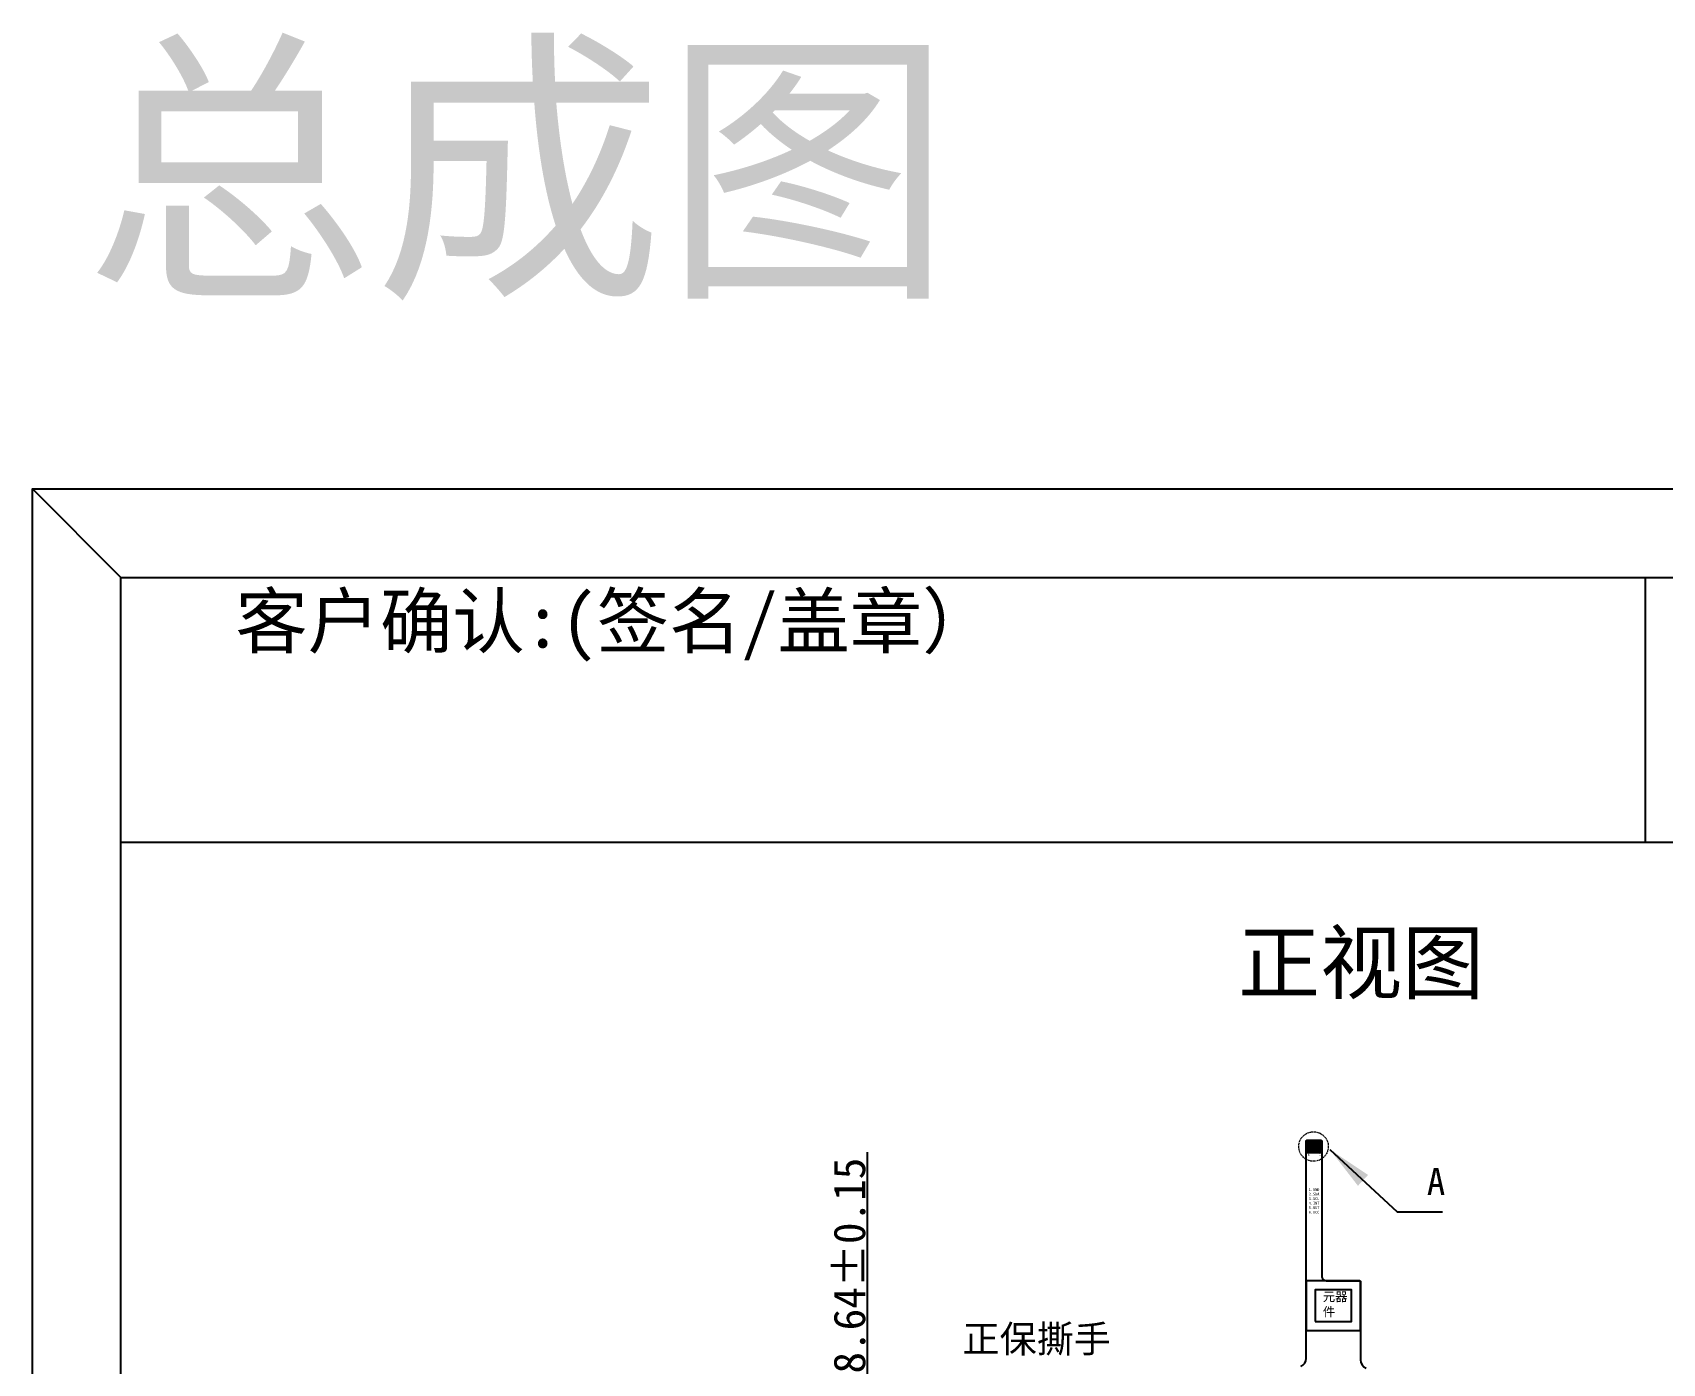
# Model space of a CAD drawing. Header units: millimetres. Extents: x 8997 to 11970, y 808 to 1592.
# Drawn here: x 11008.6 to 11368.3, y 1298.2 to 1591.9 of the extents above; entities that cross this region are included whole.
import ezdxf

# ---------------------------------------------------------------- set-up
doc = ezdxf.new("R2010")
doc.units = ezdxf.units.MM
doc.linetypes.add('CENTER', pattern=[0.6, 0.375, -0.075, 0.075, -0.075])
for name, color, linetype in [('D', 4, 'Continuous'), ('dim', 4, 'Continuous'), ('FPC', 40, 'Continuous')]:
    doc.layers.add(name, color=color, linetype=linetype)
doc.layers.add('中心线', color=1, linetype='CENTER', lineweight=9)
doc.layers.add('标注线', color=5, linetype='Continuous', lineweight=9)
doc.styles.add('romans', font='romans.shx')
doc.styles.get("Standard").update_dxf_attribs({"font": 'simhei.ttf'})
doc.dimstyles.new('ME1', dxfattribs={"dimtxt": 10, "dimasz": 10, "dimexe": 0.5, "dimexo": 1.5, "dimgap": 0.3, "dimtad": 1, "dimtoh": 1, "dimzin": 9, "dimdsep": 46, "dimtxsty": 'Standard', "dimcen": 0, "dimclrd": 5, "dimclre": 5, "dimclrt": 7, "dimadec": 1, "dimazin": 2, "dimtfac": 1, "dimtmove": 0, "dimatfit": 3, "dimfxl": 0, "dimtolj": 1, "dimarcsym": 0})
doc.dimstyles.new('STANDARD$0', dxfattribs={"dimtxt": 5.5, "dimasz": 3, "dimexe": 0.5, "dimexo": 0.5, "dimgap": 0.25, "dimtad": 1, "dimzin": 1, "dimdsep": 46, "dimlunit": 6, "dimtxsty": 'Standard', "dimblk": 'OPEN30', "dimcen": 0.5, "dimadec": 0, "dimazin": 0, "dimtm": 0.3, "dimtfac": 1, "dimtmove": 0, "dimatfit": 3, "dimfxl": 0, "dimtolj": 1, "dimtzin": 0, "dimarcsym": 0})

# ---------------------------------------------------------------- blocks, each defined once
blk = doc.blocks.new('_Open30')
at = {"color": 0, "linetype": 'ByBlock', "lineweight": -2}
for p, q in [((-1, 0.27), (0, 0)), ((0, 0), (-1, -0.27)), ((0, 0), (-1, 0))]:
    blk.add_line(p, q, dxfattribs=at)
blk = doc.blocks.new('*D55')
at = {"layer": 'D', "color": 0, "lineweight": -2}
for p, q in [((11192.81, 1291.78), (11192.81, 1344.79)), ((11246.15, 1291.78), (11192.31, 1291.78)), ((11192.81, 1286.14), (11192.81, 1288.78)), ((11246.15, 1283.14), (11192.31, 1283.14))]:
    blk.add_line(p, q, dxfattribs=at)
at = {"layer": 'Defpoints', "color": 0, "lineweight": -2, "ltscale": 8.780934}
for p in [(11192.81, 1291.78), (11246.65, 1291.78), (11246.65, 1283.14)]:
    blk.add_point(p, dxfattribs=at)
at = {"layer": 'D', "color": 0, "lineweight": -2, "ltscale": 8.780934, "xscale": 3, "yscale": 3, "zscale": 3}
for p, rotation in [((11192.81, 1291.78), 90), ((11192.81, 1283.14), 270)]:
    blk.add_blockref('_Open30', p, dxfattribs=dict(at, rotation=rotation))
at = {"layer": 'D', "color": 0, "ltscale": 8.780934, "insert": (11188.88, 1319.79), "char_height": 7, "attachment_point": 5, "rotation": 90}
blk.add_mtext('\\A1;8.64\\fSimHei|b0|i0|c134|p49;±0.15', dxfattribs=at)

msp = doc.modelspace()

# ---------------------------------------------------------------- hatches: boundary and pattern name
at = {"layer": '标注线'}
h = msp.add_hatch(color=0, dxfattribs=at)
h.dxf.hatch_style = 1
h.paths.add_polyline_path([(11290.275, 1344.77), (11289.975, 1344.77), (11289.975, 1347.37), (11290.275, 1347.37)])
h.paths.add_polyline_path([(11290.775, 1344.77), (11290.475, 1344.77), (11290.475, 1347.37), (11290.775, 1347.37)])
h.paths.add_polyline_path([(11291.275, 1344.77), (11290.975, 1344.77), (11290.975, 1347.37), (11291.275, 1347.37)])
h.paths.add_polyline_path([(11291.775, 1344.77), (11291.475, 1344.77), (11291.475, 1347.37), (11291.775, 1347.37)])
h.paths.add_polyline_path([(11292.275, 1344.77), (11291.975, 1344.77), (11291.975, 1347.37), (11292.275, 1347.37)])
h.paths.add_polyline_path([(11292.775, 1344.77), (11292.475, 1344.77), (11292.475, 1347.37), (11292.775, 1347.37)])

# ---------------------------------------------------------------- linework, layer by layer
for points in [[(11289.975, 1347.37), (11290.275, 1347.37), (11290.275, 1344.77), (11289.975, 1344.77)], [(11290.475, 1347.37), (11290.775, 1347.37), (11290.775, 1344.77), (11290.475, 1344.77)], [(11290.975, 1347.37), (11291.275, 1347.37), (11291.275, 1344.77), (11290.975, 1344.77)], [(11291.475, 1347.37), (11291.775, 1347.37), (11291.775, 1344.77), (11291.475, 1344.77)], [(11291.975, 1347.37), (11292.275, 1347.37), (11292.275, 1344.77), (11291.975, 1344.77)], [(11292.475, 1347.37), (11292.775, 1347.37), (11292.775, 1344.77), (11292.475, 1344.77)]]:
    msp.add_lwpolyline(points, close=True)
msp.add_lwpolyline([(11289.645, 1344.77), (11293.105, 1344.77)])
at = {"layer": 'dim', "color": 4}
for p, q in [((11028.063, 1471.66), (11008.559, 1491.164)), ((11364.575, 1413.148), (11364.575, 1471.66)), ((11364.575, 1413.148), (11028.063, 1413.148)), ((11950.604, 1413.148), (11364.575, 1413.148))]:
    msp.add_line(p, q, dxfattribs=at)
for points in [[(11970.108, 807.873), (11008.559, 807.873), (11008.559, 1491.164), (11970.108, 1491.164)], [(11950.604, 827.377), (11028.063, 827.377), (11028.063, 1471.66), (11950.604, 1471.66)]]:
    msp.add_lwpolyline(points, close=True, dxfattribs=at)
at = {"layer": 'FPC'}
msp.add_lwpolyline([(11288.457, 1297.499, 0.2963758), (11289.645, 1299.326), (11289.645, 1347.17, -0.4142136), (11289.945, 1347.47), (11292.805, 1347.47, -0.4142136), (11293.105, 1347.17), (11293.105, 1317.47, 0.4142136), (11294.105, 1316.47), (11301.445, 1316.47, -0.4142136), (11301.645, 1316.27), (11301.645, 1305.464), (11301.645, 1299.013, 0.3015567), (11302.867, 1297.17)], format="xyb", dxfattribs=at)
msp.add_lwpolyline([(11289.945, 1305.471), (11301.345, 1305.471, 0.4142136), (11301.645, 1305.771), (11301.645, 1316.17, 0.4142136), (11301.345, 1316.47), (11289.945, 1316.47, 0.4142136), (11289.645, 1316.17), (11289.645, 1305.771, 0.4142136)], format="xyb", close=True, dxfattribs=at)
msp.add_lwpolyline([(11291.645, 1307.471), (11299.645, 1307.471), (11299.645, 1314.47), (11291.645, 1314.47)], close=True, dxfattribs=at)
at = {"layer": '中心线'}
msp.add_circle((11291.275, 1346.07), 3.262, dxfattribs=at)

# ---------------------------------------------------------------- texts
at = {"layer": 'D', "insert": (11213.812, 1306.612), "char_height": 6, "width": 67.34652, "attachment_point": 1}
msp.add_mtext('正保撕手', dxfattribs=at)
at = {"layer": 'dim', "color": 4, "attachment_point": 1, "style": 'romans'}
for s, insert, char_height, width in [('{\\fSimSun|b0|i0|c134|p50;总成图}', (11020.065, 1585.112), 46.80953, 1048.59732), ('{\\fSimSun|b0|i0|c134|p54;客户确认:(签名/盖章）}', (11053.317, 1467.879), 11.70238, 262.14933)]:
    msp.add_mtext(s, dxfattribs=dict(at, insert=insert, char_height=char_height, width=width))
at = {"layer": 'dim', "insert": (11274.622, 1393.302), "char_height": 13.27142, "width": 335.19356, "attachment_point": 1}
msp.add_mtext('{\\fSimSun|b0|i0|c134|p54;\\C4;正视图}', dxfattribs=at)
at = {"layer": 'FPC', "insert": (11293.316, 1313.934), "char_height": 2, "width": 6.23141, "attachment_point": 1}
msp.add_mtext('元器件', dxfattribs=at)
at = {"layer": '标注线', "color": 7, "char_height": 0.5, "width": 0.98243, "attachment_point": 7}
for s, insert in [('6', (11289.994, 1343.981)), ('1', (11292.494, 1343.981))]:
    msp.add_mtext(s, dxfattribs=dict(at, insert=insert))
at = {"layer": '标注线', "color": 7, "insert": (11320.361, 1341.339), "char_height": 6, "attachment_point": 3}
msp.add_mtext('A', dxfattribs=at)
at = {"layer": '标注线', "insert": (11292.561, 1331.266), "char_height": 0.6, "width": 24.11565, "attachment_point": 9}
msp.add_mtext('{\\C7;1.GND\\P2.SDA\\P3.SCL^J4.INT\\P5.RST\\P6.VCC}', dxfattribs=at)

# ---------------------------------------------------------------- dimensions: what is measured, and where the dimension line sits
at = {"layer": 'D'}
dim = msp.add_linear_dim(base=(11192.807, 1291.782), p1=(11246.651, 1283.142), p2=(11246.651, 1291.782), angle=90, text='<>\\fSimHei|b0|i0|c134|p49;±0.15', dimstyle='STANDARD$0', override={"dimtxt": 7, "dimtxsty": 'Standard', "dimblk": 'Open30'}, dxfattribs=at)
dim.commit()
dim.dimension.update_dxf_attribs({"geometry": '*D55', "text_midpoint": (11188.88, 1319.788)})

# ---------------------------------------------------------------- leaders
at = {"layer": '标注线'}
msp.add_leader([(11294.871, 1345.416), (11309.703, 1331.628), (11319.703, 1331.628)], dimstyle='ME1', override={"dimgap": 0.3, "dimtad": 1}, dxfattribs=at)

doc.saveas('drawing.dxf')
